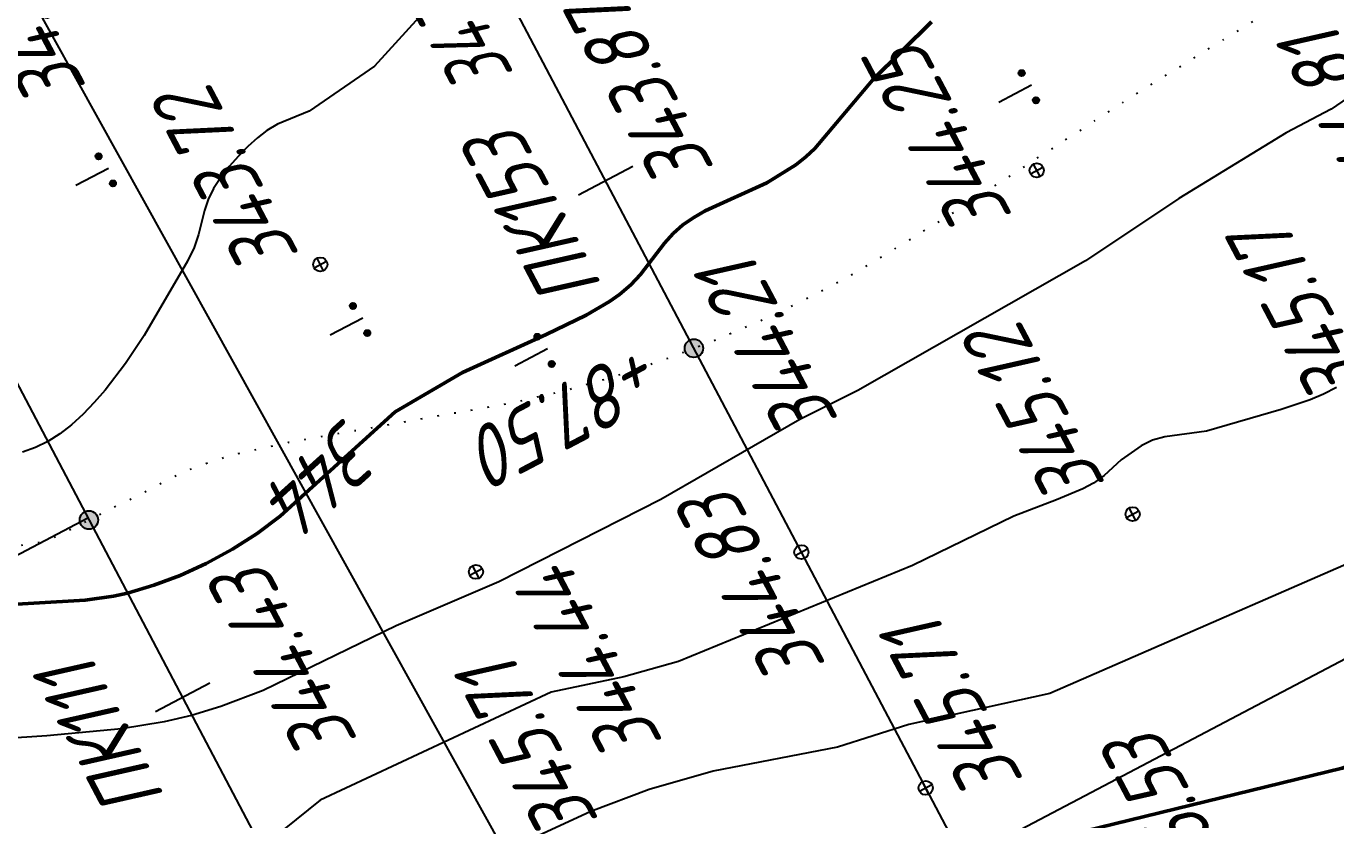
# Model space of a CAD drawing. Extents: x 1517348 to 1518464, y 2188576 to 2190606.
# Drawn here: x 1517768.8 to 1517854, y 2189736.4 to 2189788.1 of the extents above; entities that cross this region are included whole.
import ezdxf
from ezdxf.enums import TextEntityAlignment as Align

# ---------------------------------------------------------------- set-up
doc = ezdxf.new("R2010")
doc.units = 0
doc.linetypes.add('ИИDot', pattern=[1, 0, -1])
for name, color, linetype, lineweight in [('ИИ_КОНТУР_025', 7, 'ИИDot', 25), ('ИИ_ОТМЕТКА_025', 7, 'Continuous', 25), ('ИИ_ОФОРМЛЕНИЕ_025', 7, 'Continuous', 25), ('ИИ_ПИКЕТАЖ_025', 7, 'Continuous', 25), ('ИИ_РАЗМЕР_025', 7, 'Continuous', 25), ('ИИ_РЕЛЬЕФ_025', 34, 'Continuous', 25), ('ИИ_РЕЛЬЕФ_050', 34, 'Continuous', 50), ('ИИ_ТРАССА_ТРУБ_025', 7, 'Continuous', 25), ('ИИ_УГОДЬЯ_025', 7, 'Continuous', 25)]:
    doc.layers.add(name, color=color, linetype=linetype, lineweight=lineweight)
doc.styles.add('VNIPISIMPLEXCUR', font='simplex.shx', dxfattribs={"width": 0.8, "oblique": 15})
doc.dimstyles.new('ИИ-2000-м-dm$0', dxfattribs={"dimscale": 2, "dimtxt": 2.5, "dimasz": 2.5, "dimexe": 1.25, "dimexo": 0, "dimgap": 1, "dimtad": 1, "dimtoh": 1, "dimzin": 1, "dimdsep": 46, "dimtxsty": 'VNIPISIMPLEXCUR', "dimblk": 'OBLIQUE', "dimcen": 2.5, "dimaunit": 1, "dimadec": 4, "dimazin": 0, "dimtfac": 1, "dimtmove": 1, "dimatfit": 2, "dimfxl": 1, "dimarcsym": 0})
doc.dimstyles.new('ИИ-2000-м-dm$2', dxfattribs={"dimscale": 2, "dimtxt": 2.5, "dimasz": 2.5, "dimexe": 1.25, "dimexo": 0, "dimgap": 1, "dimtad": 2, "dimtoh": 1, "dimzin": 1, "dimdsep": 46, "dimtxsty": 'VNIPISIMPLEXCUR', "dimcen": 2.5, "dimaunit": 1, "dimazin": 0, "dimtfac": 1, "dimtmove": 1, "dimatfit": 2, "dimfxl": 1, "dimarcsym": 0})

# ---------------------------------------------------------------- blocks, each defined once
blk = doc.blocks.new('PICKET')
at = {"color": 0, "linetype": 'Continuous', "lineweight": 25}
for p, q in [((-0.23, 0), (0.23, 0)), ((0, 0.23), (0, -0.23))]:
    blk.add_line(p, q, dxfattribs=at)
blk.add_circle((0, 0), 0.23, dxfattribs=at)
at = {"color": 0, "linetype": 'Continuous', "style": 'VNIPISIMPLEXCUR', "oblique": 15, "width": 0.8}
blk.add_attdef('OTMETKA', (1.25, 0.3), '', height=2, dxfattribs=at)
at = {"color": 8, "linetype": 'Continuous', "style": 'VNIPISIMPLEXCUR', "oblique": 15, "width": 0.8, "flags": 1}
blk.add_attdef('NOMER', (1.25, -2.7), '', height=2, dxfattribs=at)
blk = doc.blocks.new('ИИ05407')
at = {"linetype": 'Continuous', "lineweight": 25}
h = blk.add_hatch(color=0, dxfattribs=at)
edge = h.paths.add_edge_path()
edge.add_arc((-0.5, 0.1), 0.1, 0, 360)
h = blk.add_hatch(color=0, dxfattribs=at)
edge = h.paths.add_edge_path()
edge.add_arc((0.5, 0.1), 0.1, 0, 360)
at = {"color": 0, "linetype": 'Continuous', "lineweight": 25}
blk.add_lwpolyline([(0, 0), (0, 1.2)], dxfattribs=at)
for centre in [(-0.5, 0.1), (0.5, 0.1)]:
    blk.add_circle(centre, 0.1, dxfattribs=at)
blk = doc.blocks.new('ИИ15001')
at = {"color": 0, "linetype": 'Continuous', "lineweight": 25}
blk.add_lwpolyline([(0, 1), (0, -1)], dxfattribs=at)
at = {"color": 0, "linetype": 'Continuous', "lineweight": 25, "style": 'VNIPISIMPLEXCUR', "oblique": 15, "width": 0.8}
blk.add_attdef('STATIONING', text='', height=2, dxfattribs=at).set_placement((0, 2), align=Align.CENTER)
at = {"color": 7, "linetype": 'Continuous', "lineweight": 25, "style": 'VNIPISIMPLEXCUR', "oblique": 15, "width": 0.8}
blk.add_attdef('HEIGHT', text='', height=2, dxfattribs=at).set_placement((0, -2), align=Align.TOP_CENTER)
blk = doc.blocks.new('ИИ15002')
at = {"linetype": 'Continuous', "lineweight": 25}
h = blk.add_hatch(color=0, dxfattribs=at)
edge = h.paths.add_edge_path()
edge.add_arc((0, 0), 0.3, 0, 360)
at = {"color": 0, "linetype": 'Continuous', "lineweight": 25}
blk.add_circle((0, 0), 0.3, dxfattribs=at)
at = {"color": 0, "linetype": 'Continuous', "style": 'VNIPISIMPLEXCUR', "oblique": 15, "width": 0.8}
blk.add_attdef('STATIONING', (1, 1.3), '', height=2, rotation=90, dxfattribs=at)
at = {"color": 7, "linetype": 'Continuous', "style": 'VNIPISIMPLEXCUR', "oblique": 15, "width": 0.8}
blk.add_attdef('HEIGHT', text='', height=2, dxfattribs=at).set_placement((0, -1.3), align=Align.TOP_CENTER)
blk = doc.blocks.new('*D23')
at = {"layer": 'Defpoints', "color": 0, "transparency": 16777216}
for p in [(1517433.622, 2190485.815), (1517814.441, 2189993.765), (1517710.224, 2189950.843), (1517583.525, 2189878.795), (1518412.378, 2188627.85)]:
    blk.add_point(p, dxfattribs=at)
at = {"layer": 'ИИ_РАЗМЕР_025', "color": 0, "lineweight": -2, "transparency": 16777216}
for p, q in [((1517701.869, 2189947.558), (1517694.82, 2189960.94)), ((1517709.197, 2189948.668), (1517701.869, 2189947.558))]:
    blk.add_line(p, q, dxfattribs=at)
blk.add_arc((1517718.097, 2189945.797), 9.352, 142.47714, 181.7709, dxfattribs=at)
at = {"layer": 'ИИ_РАЗМЕР_025', "color": 0, "transparency": 16777216}
for points in [[(1517710.251, 2189952.003), (1517711.11, 2189950.983), (1517713.739, 2189954.071)], [(1517709.397, 2189945.671), (1517708.103, 2189945.345), (1517709.726, 2189941.629)]]:
    blk.add_solid(points, dxfattribs=at)
at = {"layer": 'ИИ_РАЗМЕР_025', "color": 0, "transparency": 16777216, "insert": (1517695.12, 2189953.116), "char_height": 4, "attachment_point": 5, "rotation": 117.7798, "style": 'VNIPISIMPLEXCUR'}
blk.add_mtext("88°41'", dxfattribs=at)
blk = doc.blocks.new('_Oblique')
at = {"color": 0, "linetype": 'ByBlock', "lineweight": -2}
blk.add_line((-0.5, -0.5), (0.5, 0.5), dxfattribs=at)
blk = doc.blocks.new('*D27')
at = {"layer": 'Defpoints', "color": 0, "transparency": 16777216}
for p in [(1517483.755, 2190304.733), (1518396.803, 2188657.416), (1518396.803, 2188657.416)]:
    blk.add_point(p, dxfattribs=at)
at = {"layer": 'ИИ_РАЗМЕР_025', "color": 0, "lineweight": -2, "transparency": 16777216}
for p, q in [((1517483.755, 2190304.733), (1517481.569, 2190303.521)), ((1517483.755, 2190304.733), (1518396.803, 2188657.416)), ((1518396.803, 2188657.416), (1518394.617, 2188656.204))]:
    blk.add_line(p, q, dxfattribs=at)
at = {"layer": 'ИИ_РАЗМЕР_025', "color": 0, "lineweight": -2, "transparency": 16777216, "xscale": 4, "yscale": 4, "zscale": 4}
for p, rotation in [((1517483.755, 2190304.733), 118.9980081626661), ((1518396.803, 2188657.416), 298.9980081626661)]:
    blk.add_blockref('_Oblique', p, dxfattribs=dict(at, rotation=rotation))
at = {"layer": 'ИИ_РАЗМЕР_025', "color": 0, "transparency": 16777216, "insert": (1517937.655, 2189479.62), "char_height": 4, "attachment_point": 5, "rotation": 118.99801, "style": 'VNIPISIMPLEXCUR'}
blk.add_mtext('1883.43', dxfattribs=at)

msp = doc.modelspace()

# ---------------------------------------------------------------- linework, layer by layer
at = {"layer": 'ИИ_КОНТУР_025', "linetype": 'ИИDot', "flags": 128}
msp.add_lwpolyline([(1517662.621, 2189748.845), (1517668.257, 2189750.942), (1517671.651, 2189752.047), (1517674.755, 2189752.918), (1517678.837, 2189753.832), (1517682.146, 2189754.419), (1517684.674, 2189754.689), (1517691.902, 2189755.238), (1517694.709, 2189755.518), (1517697.315, 2189755.967), (1517698.513, 2189756.262), (1517699.641, 2189756.604), (1517700.698, 2189756.993), (1517701.685, 2189757.429), (1517703.517, 2189758.403), (1517705.551, 2189759.302), (1517707.858, 2189760.088), (1517710.436, 2189760.763), (1517713.235, 2189761.321), (1517717.247, 2189761.901), (1517719.746, 2189762.111), (1517722.104, 2189762.182), (1517724.452, 2189762.102), (1517726.923, 2189761.863), (1517729.516, 2189761.465), (1517736.214, 2189760.079), (1517739.839, 2189759.503), (1517744.208, 2189759.072), (1517751.927, 2189758.4), (1517753.934, 2189758.082), (1517755.696, 2189757.632), (1517757.215, 2189757.052), (1517760.896, 2189755.167), (1517762.534, 2189754.464), (1517763.092, 2189754.282), (1517764.405, 2189754.057), (1517765.98, 2189754.019), (1517767.818, 2189754.169), (1517769.867, 2189754.51), (1517770.445, 2189754.729), (1517771.198, 2189755.092), (1517772.009, 2189755.484), (1517772.86, 2189755.92), (1517774.072, 2189756.537), (1517775.472, 2189757.229), (1517776.893, 2189757.945), (1517777.827, 2189758.486), (1517778.876, 2189758.991), (1517780.042, 2189759.461), (1517781.324, 2189759.895), (1517782.722, 2189760.293), (1517785.866, 2189760.982), (1517800.355, 2189763.548), (1517803.54, 2189764.272), (1517806.821, 2189765.198), (1517810.196, 2189766.326), (1517813.634, 2189767.642), (1517816.939, 2189769.067), (1517820.076, 2189770.587), (1517823.048, 2189772.202), (1517828.773, 2189775.716), (1517836.357, 2189780.643), (1517841.682, 2189784.093), (1517850.702, 2189789.675), (1517855.84, 2189792.829), (1517858.126, 2189794.364), (1517860.158, 2189795.852), (1517861.936, 2189797.293), (1517863.461, 2189798.687), (1517864.732, 2189800.034), (1517865.749, 2189801.333), (1517866.512, 2189802.586), (1517867.089, 2189803.763), (1517867.546, 2189804.837), (1517867.884, 2189805.807), (1517868.103, 2189806.675), (1517868.202, 2189807.439), (1517868.182, 2189808.1), (1517868.043, 2189808.657), (1517867.228, 2189809.948), (1517866.83, 2189810.849), (1517866.592, 2189811.813), (1517866.512, 2189812.84), (1517866.544, 2189813.362), (1517866.639, 2189813.868), (1517866.798, 2189814.358), (1517867.021, 2189814.832), (1517867.308, 2189815.29), (1517868.071, 2189816.159), (1517868.548, 2189816.569), (1517869.068, 2189816.936), (1517869.609, 2189817.231), (1517870.171, 2189817.455), (1517870.754, 2189817.607), (1517871.359, 2189817.688), (1517871.984, 2189817.697), (1517872.631, 2189817.635), (1517875.491, 2189816.933), (1517880.77, 2189815.438), (1517883.375, 2189814.493), (1517885.669, 2189813.404), (1517887.664, 2189812.311), (1517888.847, 2189811.823), (1517889.913, 2189811.548), (1517890.862, 2189811.484), (1517891.473, 2189811.615), (1517892.416, 2189811.966), (1517895.295, 2189813.328), (1517899.5, 2189815.568), (1517899.62, 2189815.635)], dxfattribs=at)
at = {"layer": 'ИИ_ОФОРМЛЕНИЕ_025'}
msp.add_lwpolyline([(1517713.266, 2189954.968), (1517830.631, 2190016.794), (1517947.15, 2189795.608), (1517829.785, 2189733.782)], dxfattribs=at)
at = {"layer": 'ИИ_ПИКЕТАЖ_025', "color": 4, "elevation": 339.5}
msp.add_lwpolyline([(1517772.796, 2189756.043), (1517758.811, 2189748.676), (1517750.274, 2189764.883)], dxfattribs=at)
at = {"layer": 'ИИ_РЕЛЬЕФ_025'}
for points, elevation in [([(1517796.359, 2189790.892), (1517791.446, 2189785.479), (1517787.197, 2189782.537), (1517785.125, 2189781.703), (1517784.441, 2189781.289), (1517783.836, 2189780.812), (1517783.211, 2189780.247), (1517782.59, 2189779.614), (1517781.995, 2189778.934), (1517781.449, 2189778.226), (1517780.974, 2189777.509), (1517780.624, 2189776.797), (1517780.385, 2189776.068), (1517779.987, 2189774.516), (1517779.701, 2189773.672), (1517779.272, 2189772.768), (1517776.462, 2189767.935), (1517775.242, 2189766.116), (1517773.908, 2189764.371), (1517773.203, 2189763.56), (1517772.477, 2189762.807), (1517771.73, 2189762.126), (1517770.965, 2189761.531), (1517770.185, 2189761.034), (1517769.388, 2189760.641), (1517768.549, 2189760.327)], 343.5), ([(1517855.163, 2189783.665), (1517853.704, 2189782.677), (1517850.78, 2189781.133), (1517843.79, 2189776.853), (1517837.713, 2189772.804), (1517822.905, 2189764.362), (1517819.114, 2189762.459), (1517810.076, 2189757.264), (1517799.53, 2189751.903), (1517792.86, 2189749.031), (1517784.197, 2189744.817), (1517781.455, 2189743.77), (1517779.545, 2189743.197), (1517777.759, 2189742.783), (1517774.974, 2189742.322), (1517770.132, 2189741.857), (1517759.269, 2189741.154), (1517754.22, 2189740.312), (1517745.543, 2189736.978), (1517743.376, 2189736.347)], 344.5), ([(1517854.047, 2189764.552), (1517853.212, 2189764.121), (1517852.327, 2189763.744), (1517850.451, 2189763.109), (1517845.59, 2189761.712), (1517842.867, 2189761.345), (1517842.067, 2189761.124), (1517841.334, 2189760.751), (1517840.04, 2189759.847), (1517838.932, 2189758.825), (1517838.234, 2189758.323), (1517837.542, 2189757.954), (1517835.828, 2189757.238), (1517833.053, 2189756.177), (1517826.458, 2189752.959), (1517811.224, 2189746.701), (1517807.663, 2189745.704), (1517802.947, 2189744.712), (1517787.901, 2189737.672), (1517785.572, 2189735.787)], 345), ([(1517861.274, 2189755.913), (1517835.393, 2189744.61), (1517826.222, 2189742.594), (1517821.582, 2189741.119), (1517813.493, 2189739.567), (1517809.317, 2189738.372), (1517805.522, 2189736.932), (1517799.83, 2189734.304)], 345.5)]:
    msp.add_lwpolyline(points, dxfattribs=dict(at, elevation=elevation))
at = {"layer": 'ИИ_РЕЛЬЕФ_050'}
for points, elevation in [([(1517827.697, 2189788.357), (1517823.857, 2189784.552), (1517820.1, 2189780.118), (1517819.52, 2189779.562), (1517818.858, 2189779.038), (1517816.973, 2189777.866), (1517812.971, 2189776.045), (1517812.218, 2189775.619), (1517811.508, 2189775.134), (1517810.875, 2189774.576), (1517810.32, 2189773.953), (1517808.745, 2189771.906), (1517808.126, 2189771.236), (1517807.398, 2189770.609), (1517806.734, 2189770.143), (1517805.219, 2189769.253), (1517802.623, 2189767.993), (1517797.178, 2189765.529), (1517792.796, 2189762.964), (1517785.298, 2189756.173), (1517783.811, 2189755.044), (1517782.209, 2189754.023), (1517780.496, 2189753.091), (1517778.792, 2189752.311), (1517777.086, 2189751.67), (1517775.368, 2189751.155), (1517774.456, 2189750.949), (1517772.624, 2189750.704), (1517749.57, 2189749.36)], 344), ([(1517932.589, 2189773.249), (1517917.469, 2189770.277), (1517916.689, 2189770.055), (1517915.873, 2189769.723), (1517884.757, 2189753.753), (1517880.022, 2189751.879), (1517867.268, 2189745.959), (1517857.591, 2189740.828), (1517854.425, 2189739.758), (1517830.719, 2189733.952)], 346)]:
    msp.add_lwpolyline(points, dxfattribs=dict(at, elevation=elevation))
at = {"layer": 'ИИ_ТРАССА_ТРУБ_025', "color": 4}
for points in [[(1518412.378, 2188627.85), (1517433.622, 2190485.815)], [(1518412.378, 2188627.85), (1517433.622, 2190485.815)], [(1518377.009, 2188609.218), (1518355.67, 2188649.72), (1518240.39, 2188868.56), (1518167.68, 2189006.54), (1518028.97, 2189269.84), (1517889.75, 2189534.1), (1517750.65, 2189798.13), (1517720.64, 2189855.08), (1517697.553, 2189898.908)], [(1518377.009, 2188609.218), (1518355.67, 2188649.72), (1518240.39, 2188868.56), (1518167.68, 2189006.54), (1518028.97, 2189269.84), (1517889.75, 2189534.1), (1517750.65, 2189798.13), (1517720.64, 2189855.08), (1517697.553, 2189898.908)]]:
    msp.add_lwpolyline(points, dxfattribs=at)

# ---------------------------------------------------------------- block references
at = {"layer": 'ИИ_ОТМЕТКА_025'}
ref = msp.add_blockref('PICKET', (1517750.925, 2189798.009, 342.91), dxfattribs=dict(at, xscale=2, yscale=2, zscale=2, rotation=117.7797222222222))
ref.add_attrib('OTMETKA', '342.91', (1517772.777, 2189784.094, 342.91), dxfattribs={"layer": '0', "color": 0, "linetype": 'Continuous', "height": 4, "rotation": 117.77972, "style": 'VNIPISIMPLEXCUR', "oblique": 15, "width": 0.8})
ref = msp.add_blockref('PICKET', (1517799.838, 2189790.63, 343.59), dxfattribs=dict(at, xscale=2, yscale=2, zscale=2, rotation=117.7797222222222))
ref.add_attrib('OTMETKA', '343.59', (1517800.574, 2189784.976, 343.59), dxfattribs={"layer": '0', "color": 0, "linetype": 'Continuous', "height": 4, "rotation": 117.77972, "style": 'VNIPISIMPLEXCUR', "oblique": 15, "width": 0.7})
ref = msp.add_blockref('PICKET', (1517861.6, 2189776.96, 344.81), dxfattribs=dict(at, xscale=2, yscale=2, zscale=2, rotation=117.7797222222222))
ref.add_attrib('OTMETKA', '344.81', (1517859.743, 2189777.192, 344.81), dxfattribs={"layer": '0', "color": 0, "height": 4, "rotation": 117.77972, "style": 'VNIPISIMPLEXCUR', "oblique": 15, "width": 0.8})
ref = msp.add_blockref('PICKET', (1517834.54, 2189778.686, 344.25), dxfattribs=dict(at, xscale=2, yscale=2, zscale=2, rotation=117.7797222222222))
ref.add_attrib('OTMETKA', '344.25', (1517833.039, 2189775.686, 344.25), dxfattribs={"layer": '0', "color": 0, "height": 4, "rotation": 117.77972, "style": 'VNIPISIMPLEXCUR', "oblique": 15, "width": 0.8})
ref = msp.add_blockref('PICKET', (1517787.92, 2189772.56, 343.72), dxfattribs=dict(at, xscale=2, yscale=2, zscale=2, rotation=117.7797222222222))
ref.add_attrib('OTMETKA', '343.72', (1517786.625, 2189773.17, 343.72), dxfattribs={"layer": '0', "color": 0, "height": 4, "rotation": 117.77972, "style": 'VNIPISIMPLEXCUR', "oblique": 15, "width": 0.8})
ref = msp.add_blockref('PICKET', (1517858.05, 2189762.79, 345.17), dxfattribs=dict(at, xscale=2, yscale=2, zscale=2, rotation=117.7797222222222))
ref.add_attrib('OTMETKA', '345.17', (1517856.354, 2189764.722, 345.17), dxfattribs={"layer": '0', "color": 0, "height": 4, "rotation": 117.77972, "style": 'VNIPISIMPLEXCUR', "oblique": 15, "width": 0.8})
ref = msp.add_blockref('PICKET', (1517840.78, 2189756.3, 345.12), dxfattribs=dict(at, xscale=2, yscale=2, zscale=2, rotation=117.7797222222222))
ref.add_attrib('OTMETKA', '345.12', (1517839.084, 2189758.232, 345.12), dxfattribs={"layer": '0', "color": 0, "height": 4, "rotation": 117.77972, "style": 'VNIPISIMPLEXCUR', "oblique": 15, "width": 0.8})
ref = msp.add_blockref('PICKET', (1517819.226, 2189753.826, 344.83), dxfattribs=dict(at, xscale=2, yscale=2, zscale=2, rotation=117.7797222222222))
ref.add_attrib('OTMETKA', '344.83', (1517820.896, 2189746.46, 344.83), dxfattribs={"layer": '0', "color": 0, "linetype": 'Continuous', "height": 4, "rotation": 117.77972, "style": 'VNIPISIMPLEXCUR', "oblique": 15, "width": 0.8})
ref = msp.add_blockref('PICKET', (1517798.047, 2189752.54, 344.44), dxfattribs=dict(at, xscale=2, yscale=2, zscale=2, rotation=117.7797222222222))
ref.add_attrib('OTMETKA', '344.44', (1517810.284, 2189741.447, 344.44), dxfattribs={"layer": '0', "color": 0, "height": 4, "rotation": 117.77972, "style": 'VNIPISIMPLEXCUR', "oblique": 15, "width": 0.8})
ref = msp.add_blockref('PICKET', (1517827.314, 2189738.472, 345.71), dxfattribs=dict(at, xscale=2, yscale=2, zscale=2, rotation=117.7797222222222))
ref.add_attrib('OTMETKA', '345.71', (1517833.761, 2189738.959, 345.71), dxfattribs={"layer": '0', "color": 0, "linetype": 'Continuous', "height": 4, "rotation": 117.77972, "style": 'VNIPISIMPLEXCUR', "oblique": 15, "width": 0.8})
ref = msp.add_blockref('PICKET', (1517804.84, 2189732.89, 345.71), dxfattribs=dict(at, xscale=2, yscale=2, zscale=2, rotation=117.7797222222222))
ref.add_attrib('OTMETKA', '345.71', (1517806.117, 2189736.341, 345.71), dxfattribs={"layer": '0', "color": 0, "height": 4, "rotation": 117.77972, "style": 'VNIPISIMPLEXCUR', "oblique": 15, "width": 0.8})
ref = msp.add_blockref('PICKET', (1517850.16, 2189728.99, 346.53), dxfattribs=dict(at, xscale=2, yscale=2, zscale=2, rotation=117.7797222222222))
ref.add_attrib('OTMETKA', '346.53', (1517848.464, 2189730.922, 346.53), dxfattribs={"layer": '0', "color": 0, "height": 4, "rotation": 117.77972, "style": 'VNIPISIMPLEXCUR', "oblique": 15, "width": 0.8})
at = {"layer": 'ИИ_ПИКЕТАЖ_025', "color": 34}
ref = msp.add_blockref('ИИ15002', (1517809.905, 2189835.887, 342.24), dxfattribs=dict(at, xscale=2, yscale=2, zscale=2, rotation=117.7797222222222))
ref.add_attrib('STATIONING', 'ПК27+60.03', (1517869.79, 2189773.3), dxfattribs={"layer": '0', "color": 0, "height": 4, "rotation": 117.77972, "style": 'VNIPISIMPLEXCUR', "oblique": 15, "width": 0.8})
ref.add_attrib('HEIGHT', '342.24', dxfattribs={"layer": '0', "color": 7, "height": 4, "rotation": 117.77972, "style": 'VNIPISIMPLEXCUR', "oblique": 15, "width": 0.8}).set_placement((1517867.097, 2189782.659), align=Align.TOP_CENTER)
at = {"layer": 'ИИ_ПИКЕТАЖ_025', "color": 4}
ref = msp.add_blockref('ИИ15001', (1517806.481, 2189778.019, 343.87), dxfattribs=dict(at, xscale=2, yscale=2, zscale=2, rotation=117.7798))
ref.add_attrib('STATIONING', 'ПК153', dxfattribs={"layer": '0', "color": 0, "linetype": 'Continuous', "lineweight": 25, "height": 4, "rotation": 117.7798, "style": 'VNIPISIMPLEXCUR', "oblique": 15, "width": 0.8}).set_placement((1517803.552, 2189776.419), align=Align.CENTER)
ref.add_attrib('HEIGHT', '343.87', dxfattribs={"layer": '0', "color": 7, "linetype": 'Continuous', "lineweight": 25, "height": 4, "rotation": 117.7798, "style": 'VNIPISIMPLEXCUR', "oblique": 15, "width": 0.8}).set_placement((1517807.057, 2189782.703), align=Align.TOP_CENTER)
ref = msp.add_blockref('ИИ15002', (1517812.231, 2189767.105, 344.21), dxfattribs=dict(at, xscale=2, yscale=2, zscale=2, rotation=117.7797961859177))
ref.add_attrib('STATIONING', '+87.50', (1517808.998, 2189767.663), dxfattribs={"layer": '0', "color": 0, "linetype": 'Continuous', "height": 4, "rotation": 207.7798, "style": 'VNIPISIMPLEXCUR', "oblique": 15, "width": 0.8})
ref.add_attrib('HEIGHT', '344.21', dxfattribs={"layer": '0', "color": 7, "linetype": 'Continuous', "height": 4, "rotation": 117.7798, "style": 'VNIPISIMPLEXCUR', "oblique": 15, "width": 0.8}).set_placement((1517815.318, 2189765.981), align=Align.TOP_CENTER)
ref = msp.add_blockref('ИИ15002', (1517772.86, 2189755.92, 343.7), dxfattribs=dict(at, xscale=2, yscale=2, zscale=2, rotation=117.7817894759177))
ref.add_attrib('STATIONING', '+13.00', (1517757.662, 2189748.579, 343.7), dxfattribs={"layer": '0', "color": 0, "linetype": 'Continuous', "height": 4, "rotation": 117.77972, "style": 'VNIPISIMPLEXCUR', "oblique": 15, "width": 0.8})
ref.add_attrib('HEIGHT', '343.70', dxfattribs={"layer": '0', "color": 7, "linetype": 'Continuous', "height": 4, "rotation": 117.78179, "style": 'VNIPISIMPLEXCUR', "oblique": 15, "width": 0.8}).set_placement((1517755.58, 2189756.965, 343.7), align=Align.TOP_CENTER)
ref = msp.add_blockref('ИИ15001', (1517778.97, 2189744.375, 344.43), dxfattribs=dict(at, xscale=2, yscale=2, zscale=2, rotation=117.7818))
ref.add_attrib('STATIONING', 'ПК111', dxfattribs={"layer": '0', "color": 0, "linetype": 'Continuous', "lineweight": 25, "height": 4, "rotation": 117.7818, "style": 'VNIPISIMPLEXCUR', "oblique": 15, "width": 0.8}).set_placement((1517775.431, 2189742.511), align=Align.CENTER)
ref.add_attrib('HEIGHT', '344.43', dxfattribs={"layer": '0', "color": 7, "linetype": 'Continuous', "lineweight": 25, "height": 4, "rotation": 117.7818, "style": 'VNIPISIMPLEXCUR', "oblique": 15, "width": 0.8}).set_placement((1517783.809, 2189745.54), align=Align.TOP_CENTER)
at = {"layer": 'ИИ_УГОДЬЯ_025', "xscale": 2, "yscale": 2, "zscale": 2, "rotation": 117.7797222222222}
for p in [(1517834.2, 2189784.226), (1517774.133, 2189778.812), (1517790.682, 2189769.067), (1517802.695, 2189767.056)]:
    msp.add_blockref('ИИ05407', p, dxfattribs=at)

# ---------------------------------------------------------------- texts
at = {"layer": 'ИИ_РЕЛЬЕФ_025', "style": 'VNIPISIMPLEXCUR', "oblique": 15, "width": 0.8}
msp.add_text('344', height=4, rotation=222.16763, dxfattribs=at).set_placement((1517788.198, 2189758.799, 344), align=Align.MIDDLE)

# ---------------------------------------------------------------- dimensions: what is measured, and where the dimension line sits
at = {"layer": 'ИИ_РАЗМЕР_025'}
dim = msp.add_angular_dim_2l(base=(1517710.224, 2189950.843), line1=((1518412.378, 2188627.85), (1517433.622, 2190485.815)), line2=((1517814.441, 2189993.765), (1517583.525, 2189878.795)), dimstyle='ИИ-2000-м-dm$2', override={"dimtxt": 2, "dimasz": 2, "dimgap": 0.5}, dxfattribs=at)
dim.commit()
dim.dimension.update_dxf_attribs({"geometry": '*D23', "text_midpoint": (1517695.12, 2189953.116), "dimtype": 162})
dim = msp.add_aligned_dim(p1=(1517483.755, 2190304.733), p2=(1518396.803, 2188657.416), distance=0, dimstyle='ИИ-2000-м-dm$0', override={"dimtxt": 2, "dimasz": 2, "dimgap": 0.5, "dimzin": 0}, dxfattribs=at)
dim.commit()
dim.dimension.update_dxf_attribs({"geometry": '*D27', "text_midpoint": (1517937.655, 2189479.62)})

doc.saveas('drawing.dxf')
